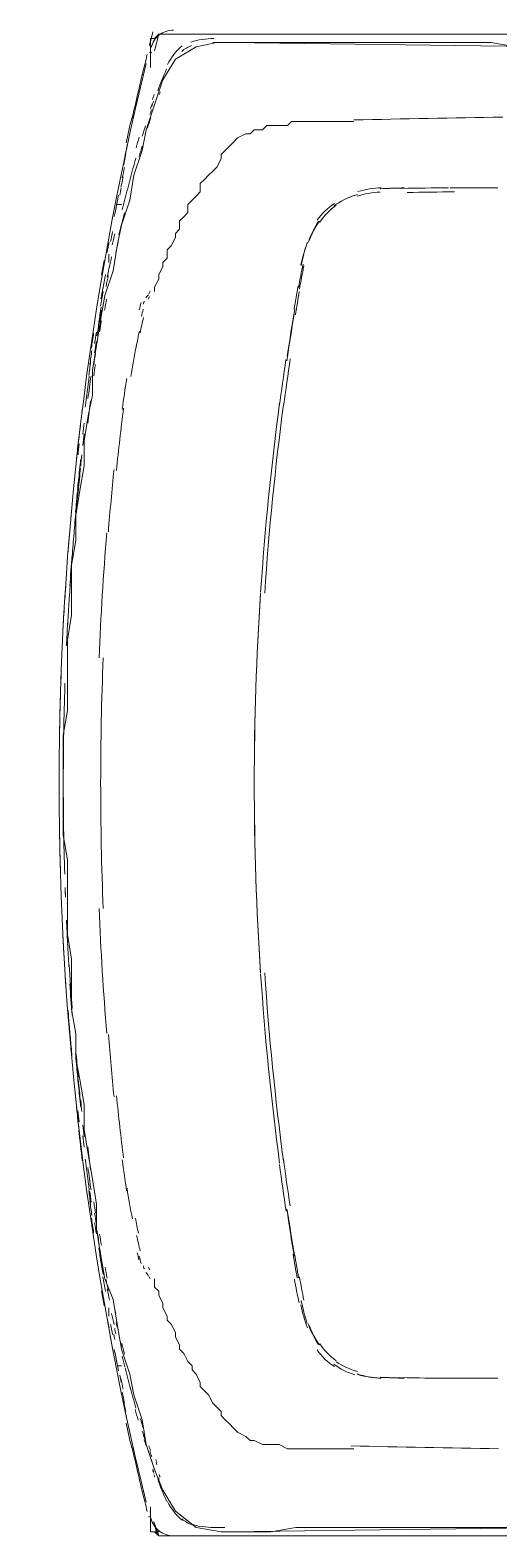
# Model space of a CAD drawing. Header units: metres. Extents: x 349703 to 349913, y 9282546 to 9282694.
# Drawn here: x 349793.636 to 349793.842, y 9282653.883 to 9282654.547 of the extents above; entities that cross this region are included whole.
import ezdxf

# ---------------------------------------------------------------- set-up
doc = ezdxf.new("R2010")
doc.units = ezdxf.units.M
doc.header["$LTSCALE"] = 0.25
doc.layers.add('ARQ-FONDO', color=253, linetype='CONTINUOUS', lineweight=9)

# ---------------------------------------------------------------- blocks, each defined once
blk = doc.blocks.new('LAVADORA')
at = {"layer": 'ARQ-FONDO', "linetype": 'Continuous', "lineweight": -2}
for p, q in [((3916.48117, 1596.89328), (3915.8488, 1596.89328)), ((3916.48849, 1596.89328), (3916.48117, 1596.89328)), ((3916.49031, 1596.88597), (3916.48849, 1596.89328)), ((3916.49031, 1596.89145), (3916.49214, 1596.89145)), ((3916.49214, 1596.89145), (3916.49214, 1596.87866)), ((3916.45741, 1596.88963), (3916.31486, 1596.8878)), ((3916.48849, 1596.8677), (3916.48849, 1596.8677)), ((3916.50676, 1596.81835), (3916.50493, 1596.81835)), ((3916.51042, 1596.79459), (3916.51042, 1596.79642)), ((3916.51042, 1596.79276), (3916.51042, 1596.79459)), ((3916.51042, 1596.33036), (3916.51042, 1596.33219)), ((3916.51042, 1596.32853), (3916.51042, 1596.33036)), ((3916.50493, 1596.3066), (3916.50676, 1596.3066)), ((3916.48849, 1596.25542), (3916.48849, 1596.25725)), ((3916.49214, 1596.24446), (3916.49214, 1596.23349)), ((3916.31486, 1596.23532), (3916.45741, 1596.23349)), ((3916.48849, 1596.23166), (3916.49031, 1596.23715)), ((3916.49214, 1596.23349), (3916.48849, 1596.23349)), ((3915.84514, 1596.23166), (3916.45376, 1596.23166)), ((3915.8488, 1596.23166), (3916.48117, 1596.23166)), ((3916.45376, 1596.23166), (3916.48849, 1596.23166)), ((3916.45376, 1596.23166), (3916.48849, 1596.23166)), ((3916.48117, 1596.23166), (3916.48117, 1596.23166))]:
    blk.add_line(p, q, dxfattribs=at)
for points in [[(3916.48849, 1596.23166), (3915.84514, 1596.23166)], [(3915.84514, 1596.89328), (3916.48849, 1596.89328), (3916.49031, 1596.89145), (3916.49214, 1596.89145), (3916.49214, 1596.87866)], [(3916.48117, 1596.89328), (3915.8488, 1596.89328), (3915.8488, 1596.89145), (3915.84697, 1596.89145)], [(3916.33131, 1596.23532), (3916.34227, 1596.23532), (3916.35324, 1596.23532), (3916.3642, 1596.23532), (3916.37517, 1596.23532), (3916.38614, 1596.23532), (3916.3971, 1596.23532), (3916.40807, 1596.23532), (3916.41903, 1596.23532), (3916.42817, 1596.23532), (3916.43914, 1596.23349), (3916.4501, 1596.23349), (3916.46107, 1596.23349), (3916.47204, 1596.23532), (3916.48117, 1596.24263), (3916.48666, 1596.25177), (3916.49031, 1596.26091), (3916.49397, 1596.27187), (3916.4958, 1596.28284), (3916.49945, 1596.2938), (3916.50128, 1596.30294), (3916.50493, 1596.31391), (3916.50676, 1596.32488), (3916.50859, 1596.33584), (3916.51225, 1596.34498), (3916.51407, 1596.35595), (3916.5159, 1596.36691), (3916.5159, 1596.37788), (3916.51773, 1596.38884), (3916.51956, 1596.39981), (3916.52138, 1596.41078), (3916.52138, 1596.42174), (3916.52321, 1596.43271), (3916.52504, 1596.44185), (3916.52504, 1596.45281), (3916.52687, 1596.46378), (3916.52687, 1596.47474), (3916.52687, 1596.48571), (3916.52869, 1596.49668), (3916.52869, 1596.50764), (3916.52869, 1596.51861), (3916.52869, 1596.52957), (3916.53052, 1596.54054), (3916.53052, 1596.55151), (3916.53052, 1596.56247), (3916.53052, 1596.57344), (3916.53052, 1596.58441), (3916.52869, 1596.59537), (3916.52869, 1596.60451), (3916.52869, 1596.61548), (3916.52869, 1596.62644), (3916.52687, 1596.63741), (3916.52687, 1596.64837), (3916.52687, 1596.65934), (3916.52504, 1596.67031), (3916.52504, 1596.68127), (3916.52321, 1596.69224), (3916.52138, 1596.7032), (3916.52138, 1596.71417), (3916.51956, 1596.72514), (3916.51773, 1596.73427), (3916.51773, 1596.74524), (3916.5159, 1596.75621), (3916.51407, 1596.76717), (3916.51225, 1596.77814), (3916.50859, 1596.7891), (3916.50676, 1596.80007), (3916.50493, 1596.80921), (3916.50128, 1596.82018), (3916.49945, 1596.83114), (3916.4958, 1596.84211), (3916.49397, 1596.85125), (3916.49031, 1596.86221), (3916.48666, 1596.87318), (3916.48117, 1596.88232), (3916.47204, 1596.8878), (3916.4629, 1596.88963), (3916.45193, 1596.88963), (3916.44097, 1596.88963), (3916.43, 1596.88963), (3916.41903, 1596.88963), (3916.40807, 1596.88963), (3916.3971, 1596.88963), (3916.38614, 1596.88963), (3916.37517, 1596.88963), (3916.3642, 1596.88963), (3916.35324, 1596.88963), (3916.34227, 1596.88963), (3916.33131, 1596.8878)], [(3916.49031, 1596.77997), (3916.49031, 1596.78179), (3916.48849, 1596.78545), (3916.48849, 1596.78728), (3916.48666, 1596.79093), (3916.48666, 1596.79276), (3916.48483, 1596.79459), (3916.48483, 1596.79824), (3916.483, 1596.80007), (3916.48117, 1596.80373), (3916.48117, 1596.80555), (3916.47935, 1596.80738), (3916.47935, 1596.81104), (3916.47752, 1596.81286), (3916.47569, 1596.81469), (3916.47569, 1596.81835), (3916.47386, 1596.82018), (3916.47204, 1596.822), (3916.47021, 1596.82383), (3916.47021, 1596.82749), (3916.46838, 1596.82931), (3916.46655, 1596.83114), (3916.46473, 1596.83297), (3916.4629, 1596.8348), (3916.46107, 1596.83845), (3916.46107, 1596.84028), (3916.45924, 1596.84211), (3916.45741, 1596.84394), (3916.45559, 1596.84576), (3916.45376, 1596.84759), (3916.4501, 1596.84942), (3916.44828, 1596.84942), (3916.44645, 1596.85125), (3916.44279, 1596.85125), (3916.44097, 1596.85307), (3916.43731, 1596.85307), (3916.43548, 1596.85307), (3916.43183, 1596.85307), (3916.43, 1596.8549), (3916.42634, 1596.8549), (3916.42452, 1596.8549), (3916.42269, 1596.8549), (3916.41903, 1596.8549), (3916.41721, 1596.8549), (3916.41355, 1596.8549), (3916.41172, 1596.8549), (3916.40807, 1596.8549), (3916.40624, 1596.8549), (3916.40258, 1596.8549)], [(3916.40258, 1596.8549), (3916.40624, 1596.8549), (3916.40807, 1596.8549), (3916.41172, 1596.8549), (3916.41355, 1596.8549), (3916.41721, 1596.8549), (3916.41903, 1596.8549), (3916.42269, 1596.8549), (3916.42452, 1596.8549), (3916.42634, 1596.8549), (3916.43, 1596.8549), (3916.43183, 1596.85307), (3916.43548, 1596.85307), (3916.43731, 1596.85307), (3916.44097, 1596.85307), (3916.44279, 1596.85125), (3916.44645, 1596.85125), (3916.44828, 1596.84942), (3916.4501, 1596.84942), (3916.45376, 1596.84759), (3916.45559, 1596.84576), (3916.45741, 1596.84394), (3916.45924, 1596.84211), (3916.46107, 1596.84028), (3916.46107, 1596.83845), (3916.4629, 1596.8348), (3916.46473, 1596.83297), (3916.46655, 1596.83114), (3916.46838, 1596.82931), (3916.47021, 1596.82749), (3916.47021, 1596.82383), (3916.47204, 1596.822), (3916.47386, 1596.82018), (3916.47569, 1596.81835), (3916.47569, 1596.81469), (3916.47752, 1596.81286), (3916.47935, 1596.81104), (3916.47935, 1596.80738), (3916.48117, 1596.80555), (3916.48117, 1596.80373), (3916.483, 1596.80007), (3916.48483, 1596.79824), (3916.48483, 1596.79459), (3916.48666, 1596.79276), (3916.48666, 1596.79093), (3916.48849, 1596.78728), (3916.48849, 1596.78545), (3916.49031, 1596.78179), (3916.49031, 1596.77997)], [(3916.51042, 1596.79276), (3916.51042, 1596.79459), (3916.51042, 1596.79642)], [(3916.52869, 1596.61182), (3916.52869, 1596.61548), (3916.52869, 1596.6173), (3916.52869, 1596.61913), (3916.52869, 1596.62096), (3916.52869, 1596.62279)], [(3916.52869, 1596.50216), (3916.52869, 1596.50399), (3916.52869, 1596.50582), (3916.52869, 1596.50764), (3916.52869, 1596.50947), (3916.52869, 1596.51313)], [(3916.49031, 1596.34498), (3916.49031, 1596.34132), (3916.48849, 1596.3395), (3916.48849, 1596.33767), (3916.48666, 1596.33401), (3916.48666, 1596.33219), (3916.48483, 1596.32853), (3916.48483, 1596.3267), (3916.483, 1596.32488), (3916.48117, 1596.32122), (3916.48117, 1596.31939), (3916.47935, 1596.31574), (3916.47935, 1596.31391), (3916.47752, 1596.31208), (3916.47569, 1596.30843), (3916.47386, 1596.3066), (3916.47386, 1596.30477), (3916.47204, 1596.30294), (3916.47021, 1596.29929), (3916.47021, 1596.29746), (3916.46838, 1596.29563), (3916.46655, 1596.2938), (3916.46473, 1596.29015), (3916.4629, 1596.28832), (3916.46107, 1596.28649), (3916.46107, 1596.28467), (3916.45924, 1596.28284), (3916.45741, 1596.28101), (3916.45559, 1596.27918), (3916.45376, 1596.27736), (3916.4501, 1596.27553), (3916.44828, 1596.2737), (3916.44645, 1596.2737), (3916.44279, 1596.27187), (3916.44097, 1596.27187), (3916.43731, 1596.27187), (3916.43548, 1596.27187), (3916.43183, 1596.27004), (3916.43, 1596.27004), (3916.42634, 1596.27004), (3916.42452, 1596.27004), (3916.42269, 1596.27004), (3916.41903, 1596.27004), (3916.41721, 1596.27004), (3916.41355, 1596.27004), (3916.41172, 1596.27004), (3916.40807, 1596.27004), (3916.40624, 1596.27004), (3916.40258, 1596.27004)], [(3916.40258, 1596.27004), (3916.40624, 1596.27004), (3916.40807, 1596.27004), (3916.41172, 1596.27004), (3916.41355, 1596.27004), (3916.41721, 1596.27004), (3916.41903, 1596.27004), (3916.42269, 1596.27004), (3916.42452, 1596.27004), (3916.42634, 1596.27004), (3916.43, 1596.27004), (3916.43183, 1596.27004), (3916.43548, 1596.27187), (3916.43731, 1596.27187), (3916.44097, 1596.27187), (3916.44279, 1596.27187), (3916.44645, 1596.2737), (3916.44828, 1596.2737), (3916.4501, 1596.27553), (3916.45376, 1596.27736), (3916.45559, 1596.27918), (3916.45741, 1596.28101), (3916.45924, 1596.28284), (3916.46107, 1596.28467), (3916.46107, 1596.28649), (3916.4629, 1596.28832), (3916.46473, 1596.29015), (3916.46655, 1596.2938), (3916.46838, 1596.29563), (3916.47021, 1596.29746), (3916.47021, 1596.29929), (3916.47204, 1596.30294), (3916.47386, 1596.30477), (3916.47386, 1596.3066), (3916.47569, 1596.30843), (3916.47752, 1596.31208), (3916.47935, 1596.31391), (3916.47935, 1596.31574), (3916.48117, 1596.31939), (3916.48117, 1596.32122), (3916.483, 1596.32488), (3916.48483, 1596.3267), (3916.48483, 1596.32853), (3916.48666, 1596.33219), (3916.48666, 1596.33401), (3916.48849, 1596.33767), (3916.48849, 1596.3395), (3916.49031, 1596.34132)], [(3916.51042, 1596.32853), (3916.51042, 1596.33036), (3916.51042, 1596.33219)], [(3916.49214, 1596.24446), (3916.49214, 1596.23349), (3916.49031, 1596.23349), (3916.48849, 1596.23166)], [(3915.84697, 1596.23166), (3915.8488, 1596.23166), (3916.48117, 1596.23166)]]:
    blk.add_lwpolyline(points, dxfattribs=at)
for points in [[(3916.46934, 1596.891), (3916.46766, 1596.89128), (3916.46596, 1596.89143), (3916.46426, 1596.89145)], [(3916.47432, 1596.88974), (3916.47273, 1596.89039), (3916.47107, 1596.89087), (3916.46938, 1596.89115)], [(3916.48536, 1596.89456), (3916.4843, 1596.89493), (3916.48319, 1596.89511), (3916.48207, 1596.89511)], [(3916.48536, 1596.89456), (3916.4843, 1596.89493), (3916.48319, 1596.89511), (3916.48207, 1596.89511)], [(3916.48828, 1596.89298), (3916.4874, 1596.89366), (3916.48641, 1596.8942), (3916.48536, 1596.89456)], [(3916.48828, 1596.89298), (3916.4874, 1596.89366), (3916.48641, 1596.8942), (3916.48536, 1596.89456)], [(3916.49053, 1596.89052), (3916.48992, 1596.89146), (3916.48916, 1596.89229), (3916.48828, 1596.89298)], [(3916.49053, 1596.89052), (3916.48992, 1596.89146), (3916.48916, 1596.89229), (3916.48828, 1596.89298)], [(3916.49185, 1596.88747), (3916.49158, 1596.88855), (3916.49113, 1596.88958), (3916.49053, 1596.89052)], [(3916.49185, 1596.88747), (3916.49158, 1596.88855), (3916.49113, 1596.88958), (3916.49053, 1596.89052)], [(3916.49259, 1596.88832), (3916.49209, 1596.89035), (3916.49158, 1596.89237), (3916.49107, 1596.8944)], [(3916.46466, 1596.88961), (3916.46293, 1596.88963), (3916.46121, 1596.88963), (3916.45948, 1596.88961)], [(3916.47841, 1596.88575), (3916.47709, 1596.88681), (3916.47563, 1596.88768), (3916.47407, 1596.88832)], [(3916.48461, 1596.8799), (3916.48314, 1596.88312), (3916.48095, 1596.88595), (3916.47821, 1596.88818)], [(3916.49179, 1596.88555), (3916.49189, 1596.8851), (3916.49201, 1596.88466), (3916.49213, 1596.88422)], [(3916.49179, 1596.88555), (3916.49189, 1596.8851), (3916.49201, 1596.88466), (3916.49213, 1596.88422)], [(3916.49238, 1596.88507), (3916.49227, 1596.88551), (3916.49216, 1596.88594), (3916.49206, 1596.88638)], [(3916.49238, 1596.88507), (3916.49227, 1596.88551), (3916.49216, 1596.88594), (3916.49206, 1596.88638)], [(3916.4957, 1596.87559), (3916.495, 1596.87852), (3916.49429, 1596.88145), (3916.49357, 1596.88438)], [(3916.4957, 1596.87559), (3916.495, 1596.87852), (3916.49429, 1596.88145), (3916.49357, 1596.88438)], [(3916.48891, 1596.86841), (3916.48776, 1596.87165), (3916.48647, 1596.87485), (3916.48505, 1596.87798)], [(3916.4941, 1596.24656), (3916.54511, 1596.45474), (3916.5451, 1596.67216), (3916.49407, 1596.88034)], [(3916.49769, 1596.86732), (3916.49702, 1596.87022), (3916.49634, 1596.87312), (3916.49565, 1596.87601)], [(3916.49769, 1596.86732), (3916.49702, 1596.87022), (3916.49634, 1596.87312), (3916.49565, 1596.87601)], [(3916.4882, 1596.8668), (3916.48807, 1596.86717), (3916.48794, 1596.86754), (3916.48781, 1596.86792)], [(3916.4891, 1596.86619), (3916.48896, 1596.86658), (3916.48883, 1596.86697), (3916.48869, 1596.86736)], [(3916.4913, 1596.8645), (3916.49104, 1596.86526), (3916.49078, 1596.86601), (3916.49052, 1596.86676)], [(3916.49159, 1596.86151), (3916.49133, 1596.86228), (3916.49107, 1596.86304), (3916.49081, 1596.86381)], [(3916.50021, 1596.85622), (3916.49937, 1596.85994), (3916.49852, 1596.86367), (3916.49766, 1596.86739)], [(3916.50021, 1596.85622), (3916.49937, 1596.85994), (3916.49852, 1596.86367), (3916.49766, 1596.86739)], [(3916.49216, 1596.86039), (3916.49191, 1596.86115), (3916.49166, 1596.86192), (3916.4914, 1596.86267)], [(3916.49236, 1596.85791), (3916.49211, 1596.85867), (3916.49186, 1596.85943), (3916.49161, 1596.86019)], [(3916.40267, 1596.85553), (3916.38081, 1596.85601), (3916.35895, 1596.85643), (3916.33708, 1596.85679)], [(3916.40267, 1596.85553), (3916.38081, 1596.85601), (3916.35895, 1596.85643), (3916.33708, 1596.85679)], [(3916.49349, 1596.85187), (3916.493, 1596.85342), (3916.4925, 1596.85498), (3916.492, 1596.85652)], [(3916.49574, 1596.84839), (3916.49526, 1596.84993), (3916.49479, 1596.85147), (3916.4943, 1596.85301)], [(3916.50283, 1596.84539), (3916.50203, 1596.84907), (3916.50122, 1596.85275), (3916.50039, 1596.85642)], [(3916.50283, 1596.84539), (3916.50203, 1596.84907), (3916.50122, 1596.85275), (3916.50039, 1596.85642)], [(3916.49712, 1596.83939), (3916.49667, 1596.84095), (3916.49622, 1596.8425), (3916.49576, 1596.84405)], [(3916.49849, 1596.84329), (3916.49803, 1596.84484), (3916.49756, 1596.8464), (3916.49708, 1596.84795)], [(3916.50325, 1596.84033), (3916.50291, 1596.84191), (3916.50257, 1596.84348), (3916.50222, 1596.84506)], [(3916.50325, 1596.84033), (3916.50291, 1596.84191), (3916.50257, 1596.84348), (3916.50222, 1596.84506)], [(3916.50113, 1596.82941), (3916.50028, 1596.83254), (3916.49941, 1596.83566), (3916.49852, 1596.83877)], [(3916.50394, 1596.83581), (3916.50362, 1596.83733), (3916.5033, 1596.83884), (3916.50297, 1596.84035)], [(3916.50394, 1596.83581), (3916.50362, 1596.83733), (3916.5033, 1596.83884), (3916.50297, 1596.84035)], [(3916.50455, 1596.82997), (3916.50423, 1596.83151), (3916.50391, 1596.83305), (3916.50358, 1596.8346)], [(3916.50455, 1596.82997), (3916.50423, 1596.83151), (3916.50391, 1596.83305), (3916.50358, 1596.8346)], [(3916.35996, 1596.82565), (3916.35305, 1596.82567), (3916.34615, 1596.82564), (3916.33925, 1596.82554)], [(3916.36018, 1596.82564), (3916.3533, 1596.82568), (3916.34641, 1596.82565), (3916.33953, 1596.82556)], [(3916.37914, 1596.82359), (3916.3722, 1596.82372), (3916.36527, 1596.8238), (3916.35834, 1596.82382)], [(3916.38147, 1596.82538), (3916.3746, 1596.82551), (3916.36774, 1596.8256), (3916.36088, 1596.82563)], [(3916.39072, 1596.82523), (3916.38726, 1596.82541), (3916.3838, 1596.82553), (3916.38033, 1596.8256)], [(3916.39096, 1596.82525), (3916.38749, 1596.82538), (3916.38403, 1596.82548), (3916.38056, 1596.82554)], [(3916.4008, 1596.82404), (3916.39744, 1596.82497), (3916.39399, 1596.8255), (3916.39052, 1596.82563)], [(3916.50339, 1596.82066), (3916.50259, 1596.82379), (3916.50178, 1596.82692), (3916.50093, 1596.83004)], [(3916.50513, 1596.82587), (3916.50481, 1596.82738), (3916.5045, 1596.8289), (3916.50419, 1596.83042)], [(3916.50513, 1596.82587), (3916.50481, 1596.82738), (3916.5045, 1596.8289), (3916.50419, 1596.83042)], [(3916.50561, 1596.82242), (3916.5054, 1596.82345), (3916.50519, 1596.82448), (3916.50498, 1596.82551)], [(3916.50561, 1596.82242), (3916.5054, 1596.82345), (3916.50519, 1596.82448), (3916.50498, 1596.82551)], [(3916.4012, 1596.82194), (3916.3979, 1596.82298), (3916.39448, 1596.82359), (3916.39102, 1596.82377)], [(3916.41038, 1596.81839), (3916.40752, 1596.82031), (3916.40437, 1596.82176), (3916.40105, 1596.82268)], [(3916.41148, 1596.81761), (3916.40864, 1596.8197), (3916.40548, 1596.82131), (3916.40212, 1596.82236)], [(3916.4176, 1596.81044), (3916.41565, 1596.81335), (3916.41322, 1596.81589), (3916.4104, 1596.81797)], [(3916.4188, 1596.81134), (3916.41672, 1596.81422), (3916.41414, 1596.81671), (3916.41119, 1596.8187)], [(3916.50457, 1596.81593), (3916.50418, 1596.8175), (3916.50379, 1596.81908), (3916.50339, 1596.82066)], [(3916.50682, 1596.81915), (3916.5066, 1596.82025), (3916.50638, 1596.82135), (3916.50615, 1596.82245)], [(3916.50679, 1596.81928), (3916.50658, 1596.82034), (3916.50637, 1596.82139), (3916.50615, 1596.82245)], [(3916.50807, 1596.81303), (3916.50764, 1596.81523), (3916.5072, 1596.81744), (3916.50676, 1596.81964)], [(3916.50807, 1596.81303), (3916.50765, 1596.81514), (3916.50723, 1596.81726), (3916.50681, 1596.81938)], [(3916.42251, 1596.80181), (3916.42137, 1596.80505), (3916.41977, 1596.80811), (3916.41776, 1596.8109)], [(3916.42265, 1596.8017), (3916.42159, 1596.80494), (3916.42009, 1596.80802), (3916.41819, 1596.81085)], [(3916.50477, 1596.80991), (3916.50439, 1596.81149), (3916.50401, 1596.81307), (3916.50362, 1596.81464)], [(3916.50993, 1596.80689), (3916.50952, 1596.80906), (3916.5091, 1596.81122), (3916.50868, 1596.81338)], [(3916.50993, 1596.80689), (3916.50952, 1596.80906), (3916.5091, 1596.81122), (3916.50868, 1596.81338)], [(3916.50602, 1596.80493), (3916.50565, 1596.80652), (3916.50528, 1596.80811), (3916.5049, 1596.80969)], [(3916.50895, 1596.80051), (3916.50859, 1596.80211), (3916.50822, 1596.80372), (3916.50785, 1596.80532)], [(3916.50967, 1596.80194), (3916.5094, 1596.80341), (3916.50912, 1596.80489), (3916.50884, 1596.80636)], [(3916.50967, 1596.80194), (3916.5094, 1596.80341), (3916.50912, 1596.80489), (3916.50884, 1596.80636)], [(3916.42598, 1596.79155), (3916.42521, 1596.79498), (3916.42424, 1596.79836), (3916.42308, 1596.80167)], [(3916.42587, 1596.79141), (3916.42513, 1596.79483), (3916.42421, 1596.79822), (3916.42311, 1596.80155)], [(3916.50744, 1596.79673), (3916.5071, 1596.79832), (3916.50675, 1596.79991), (3916.50639, 1596.80151)], [(3916.51119, 1596.79718), (3916.51092, 1596.79864), (3916.51066, 1596.8001), (3916.51038, 1596.80155)], [(3916.51119, 1596.79718), (3916.51092, 1596.79864), (3916.51066, 1596.8001), (3916.51038, 1596.80155)], [(3916.42657, 1596.78097), (3916.42598, 1596.7844), (3916.42532, 1596.78781), (3916.42458, 1596.79121)], [(3916.42695, 1596.78173), (3916.42636, 1596.78516), (3916.42569, 1596.78857), (3916.42492, 1596.79197)], [(3916.51024, 1596.79048), (3916.50991, 1596.79209), (3916.50957, 1596.79369), (3916.50923, 1596.79528)], [(3916.51114, 1596.78645), (3916.51082, 1596.78804), (3916.5105, 1596.78963), (3916.51017, 1596.79123)], [(3916.5137, 1596.78714), (3916.51332, 1596.78932), (3916.51294, 1596.7915), (3916.51255, 1596.79368)], [(3916.5137, 1596.78714), (3916.51332, 1596.78932), (3916.51294, 1596.7915), (3916.51255, 1596.79368)], [(3916.51167, 1596.78218), (3916.51136, 1596.78381), (3916.51104, 1596.78544), (3916.51071, 1596.78707)], [(3916.51311, 1596.78092), (3916.51275, 1596.78309), (3916.51238, 1596.78525), (3916.51201, 1596.78741)], [(3916.51311, 1596.78092), (3916.51275, 1596.78309), (3916.51238, 1596.78525), (3916.51201, 1596.78741)], [(3916.42835, 1596.76968), (3916.42778, 1596.77308), (3916.42721, 1596.77647), (3916.42663, 1596.77987)], [(3916.42893, 1596.77212), (3916.42836, 1596.77552), (3916.42778, 1596.77892), (3916.42719, 1596.78232)], [(3916.49226, 1596.78007), (3916.49239, 1596.77966), (3916.49261, 1596.77928), (3916.49291, 1596.77897)], [(3916.49226, 1596.78007), (3916.49239, 1596.77966), (3916.49261, 1596.77928), (3916.49291, 1596.77897)], [(3916.49322, 1596.77657), (3916.49301, 1596.77696), (3916.49277, 1596.77733), (3916.49248, 1596.77767)], [(3916.49322, 1596.77657), (3916.49301, 1596.77696), (3916.49277, 1596.77733), (3916.49248, 1596.77767)], [(3916.49415, 1596.77723), (3916.49379, 1596.77767), (3916.49341, 1596.77809), (3916.49302, 1596.77849)], [(3916.49415, 1596.77723), (3916.49379, 1596.77767), (3916.49341, 1596.77809), (3916.49302, 1596.77849)], [(3916.5141, 1596.77346), (3916.51375, 1596.77564), (3916.51339, 1596.77782), (3916.51303, 1596.77999)], [(3916.5141, 1596.77346), (3916.51375, 1596.77564), (3916.51339, 1596.77782), (3916.51303, 1596.77999)], [(3916.51395, 1596.77666), (3916.51365, 1596.77828), (3916.51335, 1596.77989), (3916.51304, 1596.7815)], [(3916.4319, 1596.75162), (3916.43085, 1596.75854), (3916.42975, 1596.76546), (3916.42859, 1596.77237)], [(3916.49539, 1596.77431), (3916.49524, 1596.77475), (3916.49506, 1596.77518), (3916.49484, 1596.7756)], [(3916.49539, 1596.77431), (3916.49524, 1596.77475), (3916.49506, 1596.77518), (3916.49484, 1596.7756)], [(3916.49539, 1596.77213), (3916.4956, 1596.77105), (3916.49584, 1596.76997), (3916.49611, 1596.7689)], [(3916.49539, 1596.77213), (3916.4956, 1596.77105), (3916.49584, 1596.76997), (3916.49611, 1596.7689)], [(3916.49707, 1596.77184), (3916.49685, 1596.77294), (3916.49656, 1596.77403), (3916.49621, 1596.77509)], [(3916.49707, 1596.77184), (3916.49685, 1596.77294), (3916.49656, 1596.77403), (3916.49621, 1596.77509)], [(3916.51233, 1596.77175), (3916.51205, 1596.77337), (3916.51176, 1596.77499), (3916.51146, 1596.77661)], [(3916.51454, 1596.76673), (3916.51426, 1596.76837), (3916.51398, 1596.77002), (3916.51369, 1596.77166)], [(3916.5149, 1596.76635), (3916.51455, 1596.76857), (3916.5142, 1596.77078), (3916.51385, 1596.773)], [(3916.51488, 1596.76646), (3916.51454, 1596.76864), (3916.5142, 1596.77082), (3916.51385, 1596.773)], [(3916.43213, 1596.7494), (3916.4311, 1596.75627), (3916.43001, 1596.76314), (3916.42886, 1596.77)], [(3916.49672, 1596.76179), (3916.49624, 1596.76402), (3916.49573, 1596.76625), (3916.49517, 1596.76847)], [(3916.49672, 1596.76179), (3916.49624, 1596.76402), (3916.49573, 1596.76625), (3916.49517, 1596.76847)], [(3916.51456, 1596.76219), (3916.51429, 1596.76381), (3916.51402, 1596.76543), (3916.51375, 1596.76705)], [(3916.5157, 1596.76036), (3916.51537, 1596.76253), (3916.51504, 1596.7647), (3916.51471, 1596.76687)], [(3916.5157, 1596.76036), (3916.51538, 1596.76249), (3916.51505, 1596.76462), (3916.51472, 1596.76676)], [(3916.49839, 1596.75573), (3916.49796, 1596.75798), (3916.4975, 1596.76023), (3916.49702, 1596.76248)], [(3916.49839, 1596.75573), (3916.49796, 1596.75798), (3916.4975, 1596.76023), (3916.49702, 1596.76248)], [(3916.51674, 1596.7571), (3916.51648, 1596.75874), (3916.51622, 1596.76037), (3916.51595, 1596.76201)], [(3916.51673, 1596.75294), (3916.51648, 1596.75459), (3916.51622, 1596.75624), (3916.51596, 1596.75789)], [(3916.51813, 1596.75497), (3916.51781, 1596.75717), (3916.51749, 1596.75936), (3916.51717, 1596.76156)], [(3916.51813, 1596.75497), (3916.51781, 1596.75717), (3916.51749, 1596.75936), (3916.51717, 1596.76156)], [(3916.50072, 1596.74254), (3916.50002, 1596.74707), (3916.49923, 1596.75158), (3916.49836, 1596.75608)], [(3916.50072, 1596.74254), (3916.50002, 1596.74707), (3916.49923, 1596.75158), (3916.49836, 1596.75608)], [(3916.51707, 1596.74769), (3916.51683, 1596.74934), (3916.51659, 1596.751), (3916.51634, 1596.75265)], [(3916.51881, 1596.74781), (3916.51852, 1596.74985), (3916.51824, 1596.75188), (3916.51794, 1596.75392)], [(3916.51881, 1596.74781), (3916.51852, 1596.74985), (3916.51824, 1596.75188), (3916.51794, 1596.75392)], [(3916.43353, 1596.72961), (3916.4326, 1596.73651), (3916.43162, 1596.7434), (3916.43058, 1596.75027)], [(3916.43544, 1596.72926), (3916.43451, 1596.73618), (3916.43353, 1596.74309), (3916.4325, 1596.74999)], [(3916.51711, 1596.74286), (3916.51688, 1596.7445), (3916.51664, 1596.74614), (3916.5164, 1596.74779)], [(3916.5193, 1596.74289), (3916.51903, 1596.7449), (3916.51876, 1596.74691), (3916.51848, 1596.74893)], [(3916.5193, 1596.74289), (3916.51903, 1596.7449), (3916.51876, 1596.74691), (3916.51848, 1596.74893)], [(3916.50454, 1596.72801), (3916.50396, 1596.73258), (3916.50332, 1596.73713), (3916.50261, 1596.74168)], [(3916.50454, 1596.72801), (3916.50396, 1596.73258), (3916.50332, 1596.73713), (3916.50261, 1596.74168)], [(3916.51966, 1596.73274), (3916.51923, 1596.73604), (3916.51878, 1596.73934), (3916.51831, 1596.74264)], [(3916.52082, 1596.72906), (3916.52026, 1596.73359), (3916.51968, 1596.73811), (3916.51907, 1596.74263)], [(3916.52082, 1596.72906), (3916.52026, 1596.73359), (3916.51968, 1596.73811), (3916.51907, 1596.74263)], [(3916.51978, 1596.72193), (3916.51938, 1596.72523), (3916.51896, 1596.72853), (3916.51853, 1596.73183)], [(3916.44184, 1596.64705), (3916.44, 1596.67478), (3916.43724, 1596.70244), (3916.43358, 1596.72999)], [(3916.44364, 1596.64741), (3916.44178, 1596.6753), (3916.43899, 1596.70312), (3916.43528, 1596.73083)], [(3916.50711, 1596.70108), (3916.5062, 1596.71023), (3916.50516, 1596.71937), (3916.504, 1596.7285)], [(3916.50711, 1596.70108), (3916.5062, 1596.71023), (3916.50516, 1596.71937), (3916.504, 1596.7285)], [(3916.52374, 1596.71447), (3916.52323, 1596.71897), (3916.5227, 1596.72346), (3916.52215, 1596.72796)], [(3916.52374, 1596.71447), (3916.52323, 1596.71897), (3916.5227, 1596.72346), (3916.52215, 1596.72796)], [(3916.52187, 1596.71705), (3916.52167, 1596.7187), (3916.52147, 1596.72036), (3916.52127, 1596.72201)], [(3916.52191, 1596.71214), (3916.52172, 1596.71382), (3916.52152, 1596.71549), (3916.52132, 1596.71717)], [(3916.52404, 1596.70794), (3916.52386, 1596.70958), (3916.52367, 1596.71122), (3916.52349, 1596.71286)], [(3916.52469, 1596.70634), (3916.52436, 1596.70939), (3916.52403, 1596.71244), (3916.52368, 1596.71549)], [(3916.52469, 1596.70634), (3916.52436, 1596.70939), (3916.52403, 1596.71244), (3916.52368, 1596.71549)], [(3916.52286, 1596.70296), (3916.52268, 1596.70463), (3916.5225, 1596.70629), (3916.52231, 1596.70795)], [(3916.52383, 1596.69669), (3916.52352, 1596.69978), (3916.52321, 1596.70287), (3916.52288, 1596.70596)], [(3916.52383, 1596.69669), (3916.52352, 1596.69978), (3916.52321, 1596.70287), (3916.52288, 1596.70596)], [(3916.51069, 1596.67407), (3916.50994, 1596.68323), (3916.50911, 1596.69238), (3916.50819, 1596.70152)], [(3916.51069, 1596.67407), (3916.50994, 1596.68323), (3916.50911, 1596.69238), (3916.50819, 1596.70152)], [(3916.52393, 1596.69225), (3916.5236, 1596.69556), (3916.52326, 1596.69887), (3916.5229, 1596.70218)], [(3916.52426, 1596.69225), (3916.52412, 1596.69373), (3916.52398, 1596.69521), (3916.52383, 1596.69669)], [(3916.52426, 1596.69225), (3916.52412, 1596.69373), (3916.52398, 1596.69521), (3916.52383, 1596.69669)], [(3916.52485, 1596.68298), (3916.52454, 1596.68632), (3916.52422, 1596.68965), (3916.52389, 1596.69298)], [(3916.52471, 1596.68735), (3916.52457, 1596.68887), (3916.52443, 1596.69039), (3916.52428, 1596.6919)], [(3916.52471, 1596.68735), (3916.52457, 1596.68887), (3916.52443, 1596.69039), (3916.52428, 1596.6919)], [(3916.52513, 1596.68279), (3916.52499, 1596.68431), (3916.52485, 1596.68583), (3916.52471, 1596.68735)], [(3916.52513, 1596.68279), (3916.52499, 1596.68431), (3916.52485, 1596.68583), (3916.52471, 1596.68735)], [(3916.52579, 1596.67342), (3916.52552, 1596.67672), (3916.52522, 1596.68001), (3916.52492, 1596.6833)], [(3916.52736, 1596.6781), (3916.52723, 1596.67966), (3916.52709, 1596.68122), (3916.52695, 1596.68279)], [(3916.52736, 1596.6781), (3916.52723, 1596.67966), (3916.52709, 1596.68122), (3916.52695, 1596.68279)], [(3916.52847, 1596.66427), (3916.52813, 1596.66883), (3916.52776, 1596.67338), (3916.52737, 1596.67794)], [(3916.52847, 1596.66427), (3916.52813, 1596.66883), (3916.52776, 1596.67338), (3916.52737, 1596.67794)], [(3916.51477, 1596.61855), (3916.51402, 1596.63693), (3916.51289, 1596.65529), (3916.51138, 1596.67363)], [(3916.51477, 1596.61855), (3916.51402, 1596.63693), (3916.51289, 1596.65529), (3916.51138, 1596.67363)], [(3916.52661, 1596.66327), (3916.52635, 1596.66661), (3916.52608, 1596.66994), (3916.5258, 1596.67327)], [(3916.52734, 1596.6534), (3916.52711, 1596.65674), (3916.52686, 1596.66008), (3916.5266, 1596.66341)], [(3916.52763, 1596.6501), (3916.52733, 1596.65469), (3916.52701, 1596.65927), (3916.52666, 1596.66386)], [(3916.52763, 1596.6501), (3916.52733, 1596.65469), (3916.52701, 1596.65927), (3916.52666, 1596.66386)], [(3916.52803, 1596.64236), (3916.52782, 1596.64566), (3916.52761, 1596.64896), (3916.52738, 1596.65226)], [(3916.44645, 1596.56339), (3916.44645, 1596.5913), (3916.44552, 1596.6192), (3916.44366, 1596.64705)], [(3916.44645, 1596.56339), (3916.44645, 1596.59118), (3916.44553, 1596.61896), (3916.44368, 1596.64669)], [(3916.52983, 1596.64414), (3916.52971, 1596.64609), (3916.52959, 1596.64803), (3916.52946, 1596.64998)], [(3916.52983, 1596.64414), (3916.52971, 1596.64609), (3916.52959, 1596.64803), (3916.52946, 1596.64998)], [(3916.52861, 1596.63243), (3916.52842, 1596.63578), (3916.52823, 1596.63913), (3916.52802, 1596.64247)], [(3916.53017, 1596.63831), (3916.53006, 1596.64025), (3916.52995, 1596.6422), (3916.52983, 1596.64414)], [(3916.53017, 1596.63831), (3916.53006, 1596.64025), (3916.52995, 1596.6422), (3916.52983, 1596.64414)], [(3916.53065, 1596.63122), (3916.5305, 1596.63416), (3916.53034, 1596.63709), (3916.53018, 1596.64003)], [(3916.53065, 1596.63122), (3916.5305, 1596.63416), (3916.53034, 1596.63709), (3916.53018, 1596.64003)], [(3916.52912, 1596.62388), (3916.52896, 1596.62721), (3916.5288, 1596.63054), (3916.52862, 1596.63387)], [(3916.53107, 1596.62212), (3916.53094, 1596.62509), (3916.5308, 1596.62806), (3916.53065, 1596.63104)], [(3916.53107, 1596.62212), (3916.53094, 1596.62509), (3916.5308, 1596.62806), (3916.53065, 1596.63104)], [(3916.51407, 1596.56339), (3916.51407, 1596.58176), (3916.5137, 1596.60012), (3916.51294, 1596.61848)], [(3916.51407, 1596.56339), (3916.51407, 1596.58176), (3916.5137, 1596.60012), (3916.51294, 1596.61848)], [(3916.53143, 1596.61306), (3916.53132, 1596.61607), (3916.5312, 1596.61908), (3916.53107, 1596.62209)], [(3916.53143, 1596.61306), (3916.53132, 1596.61607), (3916.5312, 1596.61908), (3916.53107, 1596.62209)], [(3916.52991, 1596.60392), (3916.52982, 1596.60692), (3916.52972, 1596.60993), (3916.52961, 1596.61293)], [(3916.52991, 1596.60392), (3916.52982, 1596.60692), (3916.52972, 1596.60993), (3916.52961, 1596.61293)], [(3916.53156, 1596.60869), (3916.5315, 1596.61039), (3916.53143, 1596.61208), (3916.53137, 1596.61378)], [(3916.5299, 1596.60361), (3916.52984, 1596.60526), (3916.52979, 1596.60691), (3916.52973, 1596.60856)], [(3916.53036, 1596.58351), (3916.53026, 1596.59017), (3916.5301, 1596.59684), (3916.5299, 1596.6035)], [(3916.5322, 1596.58369), (3916.53209, 1596.59042), (3916.53194, 1596.59714), (3916.53174, 1596.60387)], [(3916.5322, 1596.58369), (3916.53209, 1596.59042), (3916.53194, 1596.59714), (3916.53174, 1596.60387)], [(3916.53052, 1596.56339), (3916.53052, 1596.57012), (3916.53047, 1596.57685), (3916.53037, 1596.58358)], [(3916.53052, 1596.56339), (3916.53052, 1596.57012), (3916.53047, 1596.57685), (3916.53037, 1596.58358)], [(3916.53052, 1596.56339), (3916.53052, 1596.57005), (3916.53047, 1596.57671), (3916.53037, 1596.58337)], [(3916.44366, 1596.47973), (3916.44552, 1596.50757), (3916.44645, 1596.53548), (3916.44645, 1596.56339)], [(3916.44368, 1596.48009), (3916.44553, 1596.50781), (3916.44645, 1596.5356), (3916.44645, 1596.56339)], [(3916.51294, 1596.50817), (3916.51369, 1596.52656), (3916.51407, 1596.54497), (3916.51407, 1596.56339)], [(3916.51294, 1596.50817), (3916.51369, 1596.52656), (3916.51407, 1596.54497), (3916.51407, 1596.56339)], [(3916.53037, 1596.54319), (3916.53047, 1596.54992), (3916.53052, 1596.55665), (3916.53052, 1596.56339)], [(3916.53037, 1596.54319), (3916.53047, 1596.54992), (3916.53052, 1596.55665), (3916.53052, 1596.56339)], [(3916.53037, 1596.54341), (3916.53047, 1596.55007), (3916.53052, 1596.55673), (3916.53052, 1596.56339)], [(3916.5299, 1596.52327), (3916.5301, 1596.52994), (3916.53026, 1596.5366), (3916.53036, 1596.54327)], [(3916.53174, 1596.52291), (3916.53194, 1596.52963), (3916.53209, 1596.53635), (3916.5322, 1596.54308)], [(3916.53174, 1596.52291), (3916.53194, 1596.52963), (3916.53209, 1596.53635), (3916.5322, 1596.54308)], [(3916.52961, 1596.51385), (3916.52972, 1596.51685), (3916.52982, 1596.51985), (3916.52991, 1596.52285)], [(3916.52961, 1596.51385), (3916.52972, 1596.51685), (3916.52982, 1596.51985), (3916.52991, 1596.52285)], [(3916.53156, 1596.51821), (3916.53162, 1596.51986), (3916.53167, 1596.52151), (3916.53172, 1596.52316)], [(3916.52954, 1596.51314), (3916.52961, 1596.51483), (3916.52967, 1596.51652), (3916.52973, 1596.51821)], [(3916.53107, 1596.50469), (3916.5312, 1596.50769), (3916.53132, 1596.5107), (3916.53143, 1596.51371)], [(3916.53107, 1596.50469), (3916.5312, 1596.50769), (3916.53132, 1596.5107), (3916.53143, 1596.51371)], [(3916.51137, 1596.45302), (3916.51288, 1596.47135), (3916.51401, 1596.48971), (3916.51477, 1596.50809)], [(3916.51137, 1596.45302), (3916.51288, 1596.47135), (3916.51401, 1596.48971), (3916.51477, 1596.50809)], [(3916.52862, 1596.49291), (3916.5288, 1596.49624), (3916.52896, 1596.49957), (3916.52912, 1596.5029)], [(3916.53065, 1596.49574), (3916.5308, 1596.49871), (3916.53094, 1596.50168), (3916.53107, 1596.50466)], [(3916.53065, 1596.49574), (3916.5308, 1596.49871), (3916.53094, 1596.50168), (3916.53107, 1596.50466)], [(3916.52803, 1596.48258), (3916.52823, 1596.48593), (3916.52843, 1596.48927), (3916.52861, 1596.49261)], [(3916.53018, 1596.48674), (3916.53034, 1596.48968), (3916.5305, 1596.49262), (3916.53065, 1596.49555)], [(3916.53018, 1596.48674), (3916.53034, 1596.48968), (3916.5305, 1596.49262), (3916.53065, 1596.49555)], [(3916.52983, 1596.4808), (3916.52995, 1596.48275), (3916.53006, 1596.48469), (3916.53017, 1596.48664)], [(3916.52983, 1596.4808), (3916.52995, 1596.48275), (3916.53006, 1596.48469), (3916.53017, 1596.48664)], [(3916.43358, 1596.39678), (3916.43724, 1596.42433), (3916.44, 1596.45199), (3916.44184, 1596.47972)], [(3916.43528, 1596.39595), (3916.43899, 1596.42365), (3916.44178, 1596.45147), (3916.44364, 1596.47936)], [(3916.52663, 1596.46406), (3916.52714, 1596.47069), (3916.5276, 1596.47732), (3916.52801, 1596.48396)], [(3916.52946, 1596.47497), (3916.52959, 1596.47691), (3916.52971, 1596.47886), (3916.52983, 1596.4808)], [(3916.52946, 1596.47497), (3916.52959, 1596.47691), (3916.52971, 1596.47886), (3916.52983, 1596.4808)], [(3916.52666, 1596.46109), (3916.52701, 1596.46568), (3916.52733, 1596.47026), (3916.52763, 1596.47485)], [(3916.52666, 1596.46109), (3916.52701, 1596.46568), (3916.52733, 1596.47026), (3916.52763, 1596.47485)], [(3916.52674, 1596.4433), (3916.52735, 1596.44994), (3916.52791, 1596.45658), (3916.52843, 1596.46322)], [(3916.52737, 1596.44883), (3916.52776, 1596.45339), (3916.52813, 1596.45795), (3916.52847, 1596.46251)], [(3916.52737, 1596.44883), (3916.52776, 1596.45339), (3916.52813, 1596.45795), (3916.52847, 1596.46251)], [(3916.50818, 1596.4251), (3916.50909, 1596.43425), (3916.50993, 1596.4434), (3916.51068, 1596.45256)], [(3916.50818, 1596.4251), (3916.50909, 1596.43425), (3916.50993, 1596.4434), (3916.51068, 1596.45256)], [(3916.52695, 1596.44399), (3916.52709, 1596.44555), (3916.52723, 1596.44711), (3916.52736, 1596.44868)], [(3916.52695, 1596.44399), (3916.52709, 1596.44555), (3916.52723, 1596.44711), (3916.52736, 1596.44868)], [(3916.52389, 1596.4338), (3916.52422, 1596.43713), (3916.52454, 1596.44046), (3916.52485, 1596.44379)], [(3916.52428, 1596.43487), (3916.52443, 1596.43639), (3916.52457, 1596.43791), (3916.52471, 1596.43943)], [(3916.52428, 1596.43487), (3916.52443, 1596.43639), (3916.52457, 1596.43791), (3916.52471, 1596.43943)], [(3916.52471, 1596.43943), (3916.52485, 1596.44095), (3916.52499, 1596.44247), (3916.52513, 1596.44399)], [(3916.52471, 1596.43943), (3916.52485, 1596.44095), (3916.52499, 1596.44247), (3916.52513, 1596.44399)], [(3916.5229, 1596.42276), (3916.52326, 1596.42607), (3916.5236, 1596.42938), (3916.52393, 1596.43269)], [(3916.52383, 1596.43008), (3916.52398, 1596.43156), (3916.52412, 1596.43304), (3916.52426, 1596.43452)], [(3916.52383, 1596.43008), (3916.52398, 1596.43156), (3916.52412, 1596.43304), (3916.52426, 1596.43452)], [(3916.52288, 1596.42082), (3916.52321, 1596.4239), (3916.52352, 1596.42699), (3916.52383, 1596.43008)], [(3916.52288, 1596.42082), (3916.52321, 1596.4239), (3916.52352, 1596.42699), (3916.52383, 1596.43008)], [(3916.50399, 1596.39818), (3916.50515, 1596.4073), (3916.50619, 1596.41644), (3916.5071, 1596.4256)], [(3916.50399, 1596.39818), (3916.50515, 1596.4073), (3916.50619, 1596.41644), (3916.5071, 1596.4256)], [(3916.5223, 1596.41862), (3916.52249, 1596.42028), (3916.52267, 1596.42195), (3916.52285, 1596.42362)], [(3916.52368, 1596.41128), (3916.52403, 1596.41433), (3916.52436, 1596.41738), (3916.52469, 1596.42043)], [(3916.52368, 1596.41128), (3916.52403, 1596.41433), (3916.52436, 1596.41738), (3916.52469, 1596.42043)], [(3916.52131, 1596.40756), (3916.52151, 1596.40924), (3916.5217, 1596.41092), (3916.5219, 1596.4126)], [(3916.5235, 1596.41412), (3916.52369, 1596.41576), (3916.52387, 1596.4174), (3916.52405, 1596.41903)], [(3916.52127, 1596.40294), (3916.52147, 1596.40459), (3916.52167, 1596.40624), (3916.52187, 1596.4079)], [(3916.52215, 1596.39699), (3916.5227, 1596.40148), (3916.52323, 1596.40598), (3916.52374, 1596.41048)], [(3916.52215, 1596.39699), (3916.5227, 1596.40148), (3916.52323, 1596.40598), (3916.52374, 1596.41048)], [(3916.51853, 1596.39312), (3916.51896, 1596.39642), (3916.51938, 1596.39972), (3916.51978, 1596.40302)], [(3916.43069, 1596.37706), (3916.43172, 1596.38395), (3916.4327, 1596.39084), (3916.43362, 1596.39775)], [(3916.43241, 1596.37467), (3916.43345, 1596.38155), (3916.43443, 1596.38844), (3916.43536, 1596.39533)], [(3916.50264, 1596.38372), (3916.50334, 1596.38826), (3916.50398, 1596.3928), (3916.50456, 1596.39735)], [(3916.50264, 1596.38372), (3916.50334, 1596.38826), (3916.50398, 1596.3928), (3916.50456, 1596.39735)], [(3916.51831, 1596.38414), (3916.51878, 1596.38743), (3916.51923, 1596.39073), (3916.51966, 1596.39403)], [(3916.51907, 1596.38415), (3916.51968, 1596.38867), (3916.52026, 1596.39319), (3916.52082, 1596.39771)], [(3916.51907, 1596.38415), (3916.51968, 1596.38867), (3916.52026, 1596.39319), (3916.52082, 1596.39771)], [(3916.50009, 1596.3713), (3916.50096, 1596.37581), (3916.50175, 1596.38033), (3916.50245, 1596.38487)], [(3916.50009, 1596.3713), (3916.50096, 1596.37581), (3916.50175, 1596.38033), (3916.50245, 1596.38487)], [(3916.51821, 1596.37872), (3916.51845, 1596.38037), (3916.51869, 1596.38202), (3916.51892, 1596.38366)], [(3916.51848, 1596.37785), (3916.51876, 1596.37986), (3916.51903, 1596.38187), (3916.5193, 1596.38389)], [(3916.51848, 1596.37785), (3916.51876, 1596.37986), (3916.51903, 1596.38187), (3916.5193, 1596.38389)], [(3916.42861, 1596.35453), (3916.42976, 1596.3614), (3916.43086, 1596.36827), (3916.4319, 1596.37516)], [(3916.42888, 1596.35507), (3916.43002, 1596.36188), (3916.4311, 1596.36871), (3916.43213, 1596.37555)], [(3916.51596, 1596.36889), (3916.51622, 1596.37054), (3916.51648, 1596.37218), (3916.51673, 1596.37383)], [(3916.51632, 1596.37385), (3916.51657, 1596.3755), (3916.51681, 1596.37716), (3916.51706, 1596.37882)], [(3916.51794, 1596.37286), (3916.51824, 1596.37489), (3916.51852, 1596.37693), (3916.51881, 1596.37896)], [(3916.51794, 1596.37286), (3916.51824, 1596.37489), (3916.51852, 1596.37693), (3916.51881, 1596.37896)], [(3916.49745, 1596.36498), (3916.49793, 1596.36723), (3916.49839, 1596.36947), (3916.49882, 1596.37172)], [(3916.49745, 1596.36498), (3916.49793, 1596.36723), (3916.49839, 1596.36947), (3916.49882, 1596.37172)], [(3916.51471, 1596.3599), (3916.51504, 1596.36207), (3916.51537, 1596.36425), (3916.5157, 1596.36642)], [(3916.51472, 1596.36002), (3916.51505, 1596.36215), (3916.51538, 1596.36428), (3916.5157, 1596.36642)], [(3916.51595, 1596.36477), (3916.51622, 1596.3664), (3916.51648, 1596.36804), (3916.51674, 1596.36967)], [(3916.51717, 1596.36522), (3916.51749, 1596.36741), (3916.51781, 1596.36961), (3916.51813, 1596.3718)], [(3916.51717, 1596.36522), (3916.51749, 1596.36741), (3916.51781, 1596.36961), (3916.51813, 1596.3718)], [(3916.49668, 1596.35726), (3916.49723, 1596.35949), (3916.49775, 1596.36173), (3916.49823, 1596.36397)], [(3916.49668, 1596.35726), (3916.49723, 1596.35949), (3916.49775, 1596.36173), (3916.49823, 1596.36397)], [(3916.51375, 1596.35972), (3916.51402, 1596.36134), (3916.51429, 1596.36296), (3916.51456, 1596.36458)], [(3916.42697, 1596.34544), (3916.42756, 1596.34887), (3916.42814, 1596.35231), (3916.42871, 1596.35575)], [(3916.42756, 1596.34526), (3916.42816, 1596.34875), (3916.42875, 1596.35224), (3916.42934, 1596.35574)], [(3916.49621, 1596.35168), (3916.49656, 1596.35274), (3916.49684, 1596.35382), (3916.49706, 1596.35491)], [(3916.49621, 1596.35168), (3916.49656, 1596.35274), (3916.49684, 1596.35382), (3916.49706, 1596.35491)], [(3916.49797, 1596.35641), (3916.49771, 1596.35535), (3916.49747, 1596.35429), (3916.49726, 1596.35323)], [(3916.49797, 1596.35641), (3916.49771, 1596.35535), (3916.49747, 1596.35429), (3916.49726, 1596.35323)], [(3916.51303, 1596.34678), (3916.51339, 1596.34896), (3916.51375, 1596.35113), (3916.5141, 1596.35331)], [(3916.51303, 1596.34678), (3916.51339, 1596.34896), (3916.51375, 1596.35113), (3916.5141, 1596.35331)], [(3916.51326, 1596.34983), (3916.51355, 1596.35146), (3916.51385, 1596.35308), (3916.51413, 1596.35471)], [(3916.51372, 1596.3536), (3916.51401, 1596.35524), (3916.51429, 1596.35688), (3916.51457, 1596.35853)], [(3916.51385, 1596.35195), (3916.5142, 1596.35416), (3916.51455, 1596.35638), (3916.5149, 1596.3586)], [(3916.51385, 1596.35195), (3916.5142, 1596.35413), (3916.51454, 1596.35631), (3916.51488, 1596.35849)], [(3916.49248, 1596.34911), (3916.49277, 1596.34945), (3916.49301, 1596.34981), (3916.49322, 1596.3502)], [(3916.49248, 1596.34911), (3916.49277, 1596.34945), (3916.49301, 1596.34981), (3916.49322, 1596.3502)], [(3916.49302, 1596.34645), (3916.49341, 1596.34686), (3916.49379, 1596.34728), (3916.49415, 1596.34771)], [(3916.49302, 1596.34645), (3916.49341, 1596.34686), (3916.49379, 1596.34728), (3916.49415, 1596.34771)], [(3916.49484, 1596.34935), (3916.49506, 1596.34976), (3916.49524, 1596.35019), (3916.49539, 1596.35064)], [(3916.49484, 1596.34935), (3916.49506, 1596.34976), (3916.49524, 1596.35019), (3916.49539, 1596.35064)], [(3916.51121, 1596.34527), (3916.51152, 1596.34688), (3916.51182, 1596.3485), (3916.51212, 1596.35011)], [(3916.42459, 1596.33559), (3916.42532, 1596.33898), (3916.42598, 1596.34238), (3916.42657, 1596.3458)], [(3916.42671, 1596.33441), (3916.42747, 1596.33782), (3916.42815, 1596.34126), (3916.42875, 1596.34471)], [(3916.49291, 1596.34597), (3916.49261, 1596.34566), (3916.49239, 1596.34529), (3916.49226, 1596.34488)], [(3916.49291, 1596.34597), (3916.49261, 1596.34566), (3916.49239, 1596.34529), (3916.49226, 1596.34488)], [(3916.51017, 1596.33555), (3916.5105, 1596.33714), (3916.51082, 1596.33873), (3916.51114, 1596.34033)], [(3916.51071, 1596.3397), (3916.51104, 1596.34133), (3916.51136, 1596.34296), (3916.51167, 1596.34459)], [(3916.51201, 1596.33936), (3916.51238, 1596.34152), (3916.51275, 1596.34369), (3916.51311, 1596.34585)], [(3916.51201, 1596.33936), (3916.51238, 1596.34152), (3916.51275, 1596.34369), (3916.51311, 1596.34585)], [(3916.51255, 1596.33309), (3916.51294, 1596.33527), (3916.51332, 1596.33745), (3916.5137, 1596.33963)], [(3916.51255, 1596.33309), (3916.51294, 1596.33527), (3916.51332, 1596.33745), (3916.5137, 1596.33963)], [(3916.42308, 1596.32328), (3916.42424, 1596.3266), (3916.42521, 1596.32997), (3916.42598, 1596.3334)], [(3916.42312, 1596.32523), (3916.42421, 1596.32857), (3916.42513, 1596.33195), (3916.42587, 1596.33538)], [(3916.5074, 1596.32966), (3916.50774, 1596.33126), (3916.50808, 1596.33286), (3916.50841, 1596.33446)], [(3916.50818, 1596.32487), (3916.50853, 1596.32646), (3916.50888, 1596.32806), (3916.50923, 1596.32966)], [(3916.51038, 1596.32339), (3916.51066, 1596.32485), (3916.51092, 1596.32631), (3916.51119, 1596.32777)], [(3916.51038, 1596.32339), (3916.51066, 1596.32485), (3916.51092, 1596.32631), (3916.51119, 1596.32777)], [(3916.41776, 1596.31587), (3916.41977, 1596.31866), (3916.42137, 1596.32172), (3916.42251, 1596.32497)], [(3916.41819, 1596.31592), (3916.42009, 1596.31876), (3916.42159, 1596.32183), (3916.42265, 1596.32507)], [(3916.50675, 1596.32362), (3916.50694, 1596.32443), (3916.50712, 1596.32523), (3916.5073, 1596.32603)], [(3916.50735, 1596.32065), (3916.50753, 1596.32144), (3916.50772, 1596.32223), (3916.5079, 1596.32302)], [(3916.50778, 1596.31819), (3916.50797, 1596.31897), (3916.50815, 1596.31976), (3916.50833, 1596.32054)], [(3916.50868, 1596.3134), (3916.5091, 1596.31556), (3916.50952, 1596.31772), (3916.50993, 1596.31988)], [(3916.50868, 1596.3134), (3916.5091, 1596.31556), (3916.50952, 1596.31772), (3916.50993, 1596.31988)], [(3916.50884, 1596.32042), (3916.50912, 1596.32189), (3916.5094, 1596.32336), (3916.50967, 1596.32483)], [(3916.50884, 1596.32042), (3916.50912, 1596.32189), (3916.5094, 1596.32336), (3916.50967, 1596.32483)], [(3916.4104, 1596.30881), (3916.41322, 1596.31088), (3916.41565, 1596.31343), (3916.4176, 1596.31633)], [(3916.41119, 1596.30625), (3916.41414, 1596.30823), (3916.41672, 1596.31072), (3916.4188, 1596.3136)], [(3916.50357, 1596.31169), (3916.50396, 1596.31328), (3916.50434, 1596.31486), (3916.50472, 1596.31644)], [(3916.5049, 1596.31525), (3916.50509, 1596.31606), (3916.50528, 1596.31686), (3916.50547, 1596.31767)], [(3916.50676, 1596.30713), (3916.5072, 1596.30934), (3916.50764, 1596.31154), (3916.50807, 1596.31375)], [(3916.50681, 1596.3074), (3916.50723, 1596.30951), (3916.50765, 1596.31163), (3916.50807, 1596.31375)], [(3916.40105, 1596.3041), (3916.40437, 1596.30502), (3916.40752, 1596.30646), (3916.41038, 1596.30839)], [(3916.40212, 1596.30258), (3916.40548, 1596.30364), (3916.40864, 1596.30525), (3916.41148, 1596.30733)], [(3916.50339, 1596.30611), (3916.50379, 1596.30769), (3916.50418, 1596.30927), (3916.50457, 1596.31085)], [(3916.50615, 1596.30432), (3916.50638, 1596.30542), (3916.5066, 1596.30652), (3916.50682, 1596.30762)], [(3916.50615, 1596.30432), (3916.50637, 1596.30538), (3916.50658, 1596.30644), (3916.50679, 1596.30749)], [(3916.33925, 1596.30123), (3916.34615, 1596.30114), (3916.35305, 1596.3011), (3916.35996, 1596.30112)], [(3916.33953, 1596.30122), (3916.34641, 1596.30112), (3916.3533, 1596.30109), (3916.36018, 1596.30113)], [(3916.35834, 1596.30112), (3916.36529, 1596.30114), (3916.37223, 1596.30122), (3916.37917, 1596.30136)], [(3916.36088, 1596.30114), (3916.36774, 1596.30118), (3916.3746, 1596.30126), (3916.38147, 1596.3014)], [(3916.38033, 1596.30117), (3916.3838, 1596.30124), (3916.38726, 1596.30136), (3916.39072, 1596.30155)], [(3916.38056, 1596.30123), (3916.38403, 1596.3013), (3916.38749, 1596.30139), (3916.39096, 1596.30152)], [(3916.39052, 1596.30115), (3916.39399, 1596.30127), (3916.39744, 1596.30181), (3916.4008, 1596.30273)], [(3916.39102, 1596.30117), (3916.39448, 1596.30135), (3916.3979, 1596.30197), (3916.4012, 1596.303)], [(3916.50087, 1596.29626), (3916.50171, 1596.29939), (3916.50254, 1596.30252), (3916.50333, 1596.30566)], [(3916.50419, 1596.29636), (3916.5045, 1596.29787), (3916.50481, 1596.29939), (3916.50513, 1596.30091)], [(3916.50419, 1596.29636), (3916.5045, 1596.29787), (3916.50481, 1596.29939), (3916.50513, 1596.30091)], [(3916.50498, 1596.29944), (3916.50519, 1596.30047), (3916.5054, 1596.3015), (3916.50561, 1596.30253)], [(3916.50498, 1596.29944), (3916.50519, 1596.30047), (3916.5054, 1596.3015), (3916.50561, 1596.30253)], [(3916.49852, 1596.288), (3916.49941, 1596.29111), (3916.50028, 1596.29423), (3916.50113, 1596.29736)], [(3916.50358, 1596.29035), (3916.50391, 1596.29189), (3916.50423, 1596.29343), (3916.50455, 1596.29498)], [(3916.50358, 1596.29035), (3916.50391, 1596.29189), (3916.50423, 1596.29343), (3916.50455, 1596.29498)], [(3916.49757, 1596.28267), (3916.49803, 1596.28424), (3916.49849, 1596.28581), (3916.49894, 1596.28738)], [(3916.50222, 1596.28171), (3916.50257, 1596.28329), (3916.50291, 1596.28487), (3916.50325, 1596.28645)], [(3916.50222, 1596.28171), (3916.50257, 1596.28329), (3916.50291, 1596.28487), (3916.50325, 1596.28645)], [(3916.50297, 1596.28642), (3916.5033, 1596.28793), (3916.50362, 1596.28945), (3916.50394, 1596.29096)], [(3916.50297, 1596.28642), (3916.5033, 1596.28793), (3916.50362, 1596.28945), (3916.50394, 1596.29096)], [(3916.49525, 1596.27882), (3916.49573, 1596.28036), (3916.49619, 1596.2819), (3916.49665, 1596.28344)], [(3916.50039, 1596.27035), (3916.50122, 1596.27403), (3916.50203, 1596.2777), (3916.50283, 1596.28139)], [(3916.50039, 1596.27035), (3916.50122, 1596.27403), (3916.50203, 1596.2777), (3916.50283, 1596.28139)], [(3916.49414, 1596.2716), (3916.49439, 1596.27238), (3916.49464, 1596.27315), (3916.49488, 1596.27392)], [(3916.49462, 1596.2741), (3916.49487, 1596.27486), (3916.49511, 1596.27563), (3916.49535, 1596.27639)], [(3916.49493, 1596.2755), (3916.49518, 1596.27628), (3916.49542, 1596.27706), (3916.49566, 1596.27784)], [(3916.33894, 1596.27005), (3916.36061, 1596.27042), (3916.38227, 1596.27083), (3916.40393, 1596.27131)], [(3916.33894, 1596.27005), (3916.36061, 1596.27042), (3916.38227, 1596.27083), (3916.40393, 1596.27131)], [(3916.49161, 1596.26658), (3916.49186, 1596.26734), (3916.49211, 1596.2681), (3916.49236, 1596.26887)], [(3916.49209, 1596.26899), (3916.49234, 1596.26976), (3916.49259, 1596.27053), (3916.49284, 1596.27131)], [(3916.49766, 1596.25939), (3916.49852, 1596.26311), (3916.49937, 1596.26683), (3916.50021, 1596.27056)], [(3916.49766, 1596.25939), (3916.49852, 1596.26311), (3916.49937, 1596.26683), (3916.50021, 1596.27056)], [(3916.48928, 1596.26291), (3916.48941, 1596.2633), (3916.48954, 1596.26369), (3916.48967, 1596.26407)], [(3916.48938, 1596.26414), (3916.48951, 1596.26451), (3916.48964, 1596.26489), (3916.48977, 1596.26527)], [(3916.49071, 1596.25992), (3916.49084, 1596.26031), (3916.49097, 1596.2607), (3916.49111, 1596.26109)], [(3916.49071, 1596.25934), (3916.49084, 1596.25972), (3916.49097, 1596.2601), (3916.49111, 1596.26048)], [(3916.4914, 1596.2641), (3916.49166, 1596.26486), (3916.49191, 1596.26562), (3916.49216, 1596.26638)], [(3916.48505, 1596.24697), (3916.48647, 1596.2501), (3916.48776, 1596.25329), (3916.48891, 1596.25654)], [(3916.48792, 1596.25764), (3916.48805, 1596.25801), (3916.48818, 1596.25838), (3916.48831, 1596.25875)], [(3916.49021, 1596.25759), (3916.49034, 1596.25798), (3916.49048, 1596.25836), (3916.49061, 1596.25874)], [(3916.49565, 1596.25076), (3916.49634, 1596.25366), (3916.49702, 1596.25656), (3916.49769, 1596.25946)], [(3916.49565, 1596.25076), (3916.49634, 1596.25366), (3916.49702, 1596.25656), (3916.49769, 1596.25946)], [(3916.47821, 1596.2386), (3916.48095, 1596.24083), (3916.48314, 1596.24366), (3916.48461, 1596.24688)], [(3916.49357, 1596.24239), (3916.49429, 1596.24532), (3916.495, 1596.24825), (3916.4957, 1596.25119)], [(3916.49357, 1596.24239), (3916.49429, 1596.24532), (3916.495, 1596.24825), (3916.4957, 1596.25119)], [(3916.49233, 1596.24246), (3916.49222, 1596.24202), (3916.4921, 1596.24158), (3916.492, 1596.24114)], [(3916.49233, 1596.24246), (3916.49222, 1596.24202), (3916.4921, 1596.24158), (3916.492, 1596.24114)], [(3916.49271, 1596.2399), (3916.49282, 1596.24034), (3916.49293, 1596.24078), (3916.49304, 1596.24122)], [(3916.49271, 1596.2399), (3916.49282, 1596.24034), (3916.49293, 1596.24078), (3916.49304, 1596.24122)], [(3916.45948, 1596.23533), (3916.46121, 1596.23531), (3916.46293, 1596.23531), (3916.46466, 1596.23534)], [(3916.46426, 1596.23532), (3916.46596, 1596.23534), (3916.46766, 1596.2355), (3916.46934, 1596.23577)], [(3916.46938, 1596.23563), (3916.47107, 1596.23591), (3916.47273, 1596.23638), (3916.47432, 1596.23703)], [(3916.47407, 1596.23662), (3916.47563, 1596.23726), (3916.47709, 1596.23813), (3916.47841, 1596.2392)], [(3916.48536, 1596.23221), (3916.48641, 1596.23257), (3916.4874, 1596.23311), (3916.48828, 1596.2338)], [(3916.48536, 1596.23221), (3916.48641, 1596.23257), (3916.4874, 1596.23311), (3916.48828, 1596.2338)], [(3916.48828, 1596.2338), (3916.48831, 1596.23382), (3916.48834, 1596.23384), (3916.48837, 1596.23386)], [(3916.48837, 1596.23387), (3916.48924, 1596.23456), (3916.48999, 1596.2354), (3916.49059, 1596.23634)], [(3916.48837, 1596.23386), (3916.48839, 1596.23389), (3916.48842, 1596.23391), (3916.48845, 1596.23393)], [(3916.48845, 1596.23393), (3916.48929, 1596.23462), (3916.49001, 1596.23543), (3916.49059, 1596.23634)], [(3916.48922, 1596.23205), (3916.48972, 1596.23404), (3916.49022, 1596.23603), (3916.49071, 1596.23802)], [(3916.49059, 1596.23634), (3916.49116, 1596.23726), (3916.49159, 1596.23826), (3916.49185, 1596.23931)], [(3916.49059, 1596.23634), (3916.49116, 1596.23726), (3916.49159, 1596.23826), (3916.49185, 1596.23931)], [(3916.48207, 1596.23166), (3916.48319, 1596.23166), (3916.4843, 1596.23185), (3916.48536, 1596.23221)], [(3916.48207, 1596.23166), (3916.48319, 1596.23166), (3916.4843, 1596.23185), (3916.48536, 1596.23221)]]:
    blk.add_open_spline(points, degree=3, dxfattribs=at)
blk = doc.blocks.new('MODULO MADRE')
at = {"layer": 'ARQ-FONDO', "rotation": 270}
blk.add_blockref('LAVADORA', (348519.09082, 9286408.71874), dxfattribs=at)

msp = doc.modelspace()

# ---------------------------------------------------------------- block references
at = {"layer": 'ARQ-FONDO', "xscale": -1, "rotation": 270}
msp.add_blockref('MODULO MADRE', (-8932698.53782, 8932538.56082), dxfattribs=at)

doc.saveas('drawing.dxf')
